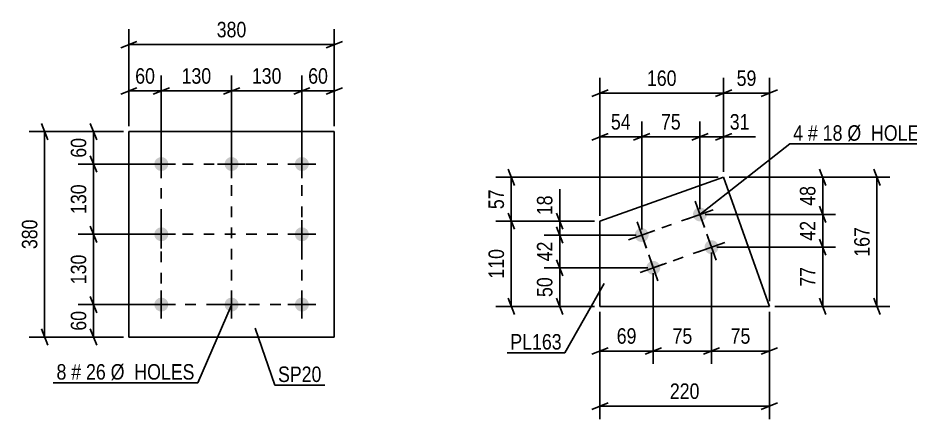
# Model space of a CAD drawing. Header units: millimetres. Extents: x 0 to 1189, y 0 to 841.
# Drawn here: x 112 to 277.1, y 238.4 to 312.6 of the extents above; entities that cross this region are included whole.
import ezdxf

# ---------------------------------------------------------------- set-up
doc = ezdxf.new("R2010")
doc.units = ezdxf.units.MM
doc.linetypes.add('DXK_LINE_DOT2', pattern=[3.9198, 1.9599, -1.9599])
doc.styles.add('Arial Narrow', font='ARIALN.TTF', dxfattribs={"height": 0.2})

# ---------------------------------------------------------------- blocks, each defined once
blk = doc.blocks.new('Part-203723932-7035 - 7029')
at = {"color": 2, "linetype": 'Continuous'}
for p, q in [((132.56, 291.57), (132.56, 253.57)), ((132.56, 291.57), (170.56, 291.57)), ((170.56, 291.57), (170.56, 253.57)), ((132.56, 253.57), (170.56, 253.57))]:
    blk.add_line(p, q, dxfattribs=at)
blk = doc.blocks.new('Bolt-203723932-7040 - 7029')
at = {"linetype": 'Continuous'}
for points in [[(138.56, 286.87, -1), (138.56, 284.27, -1)], [(151.56, 286.87, -1), (151.56, 284.27, -1)], [(164.56, 286.87, -1), (164.56, 284.27, -1)], [(138.56, 273.87, -1), (138.56, 271.27, -1)], [(164.56, 273.87, -1), (164.56, 271.27, -1)], [(138.56, 260.87, -1), (138.56, 258.27, -1)], [(151.56, 260.87, -1), (151.56, 258.27, -1)], [(164.56, 260.87, -1), (164.56, 258.27, -1)]]:
    blk.add_hatch(color=1, dxfattribs=at).paths.add_polyline_path(points)
at = {"color": 1, "linetype": 'Continuous'}
for p, q in [((138.56, 288.17), (138.56, 282.97)), ((151.56, 288.17), (151.56, 282.97)), ((164.56, 288.17), (164.56, 282.97)), ((135.96, 285.57), (141.16, 285.57)), ((148.96, 285.57), (154.16, 285.57)), ((161.96, 285.57), (167.16, 285.57)), ((138.56, 275.17), (138.56, 269.97)), ((164.56, 275.17), (164.56, 269.97)), ((135.96, 272.57), (141.16, 272.57)), ((161.96, 272.57), (167.16, 272.57)), ((138.56, 262.17), (138.56, 256.97)), ((151.56, 262.17), (151.56, 256.97)), ((164.56, 262.17), (164.56, 256.97)), ((135.96, 259.57), (141.16, 259.57)), ((148.96, 259.57), (154.16, 259.57)), ((161.96, 259.57), (167.16, 259.57))]:
    blk.add_line(p, q, dxfattribs=at)
blk = doc.blocks.new('Part-203723932-7671 - 7665')
at = {"color": 2, "linetype": 'Continuous'}
for p, q in [((242.59, 283.11), (219.7, 274.99)), ((251.06, 259.23), (242.59, 283.11)), ((219.7, 259.23), (219.7, 274.99)), ((251.06, 259.23), (219.7, 259.23))]:
    blk.add_line(p, q, dxfattribs=at)
blk = doc.blocks.new('Bolt-203723932-7676 - 7665')
at = {"linetype": 'Continuous'}
for points in [[(239.42, 276.68, -1), (236.99, 275.82, -1)], [(228.64, 272.86, -1), (226.22, 272, -1)], [(241.56, 270.62, -1), (239.14, 269.76, -1)], [(230.79, 266.8, -1), (228.37, 265.94, -1)]]:
    blk.add_hatch(color=1, dxfattribs=at).paths.add_polyline_path(points)
at = {"color": 1, "linetype": 'Continuous'}
for p, q in [((237.34, 278.67), (239.06, 273.82)), ((235.78, 275.39), (240.63, 277.11)), ((226.57, 274.85), (228.29, 270)), ((225.01, 271.57), (229.86, 273.29)), ((239.49, 272.61), (241.21, 267.76)), ((237.93, 269.33), (242.78, 271.05)), ((228.72, 268.79), (230.44, 263.94)), ((227.16, 265.51), (232.01, 267.23))]:
    blk.add_line(p, q, dxfattribs=at)
blk = doc.blocks.new('Rectangle-203723932-7127 - 7029')
at = {"color": 1, "linetype": 'DXK_LINE_DOT2'}
blk.add_lwpolyline([(138.56, 285.57), (164.56, 285.57), (164.56, 259.57), (138.56, 259.57), (138.56, 285.57)], close=True, dxfattribs=at)
blk = doc.blocks.new('Line-203723932-7842 - 7665')
at = {"color": 1, "linetype": 'DXK_LINE_DOT2'}
blk.add_line((227.43, 272.43), (238.2, 276.25), dxfattribs=at)
blk = doc.blocks.new('Line-203723932-7113 - 7029')
at = {"color": 1, "linetype": 'DXK_LINE_DOT2'}
blk.add_line((151.56, 285.57), (151.56, 259.57), dxfattribs=at)
blk = doc.blocks.new('Line-203723932-7835 - 7665')
at = {"color": 1, "linetype": 'DXK_LINE_DOT2'}
blk.add_line((240.35, 270.19), (238.2, 276.25), dxfattribs=at)
blk = doc.blocks.new('Line-203723932-7120 - 7029')
at = {"color": 1, "linetype": 'DXK_LINE_DOT2'}
blk.add_line((138.56, 272.57), (164.56, 272.57), dxfattribs=at)
blk = doc.blocks.new('Line-203723932-7828 - 7665')
at = {"color": 1, "linetype": 'DXK_LINE_DOT2'}
blk.add_line((229.58, 266.37), (240.35, 270.19), dxfattribs=at)
blk = doc.blocks.new('Line-203723932-7821 - 7665')
at = {"color": 1, "linetype": 'DXK_LINE_DOT2'}
blk.add_line((229.58, 266.37), (227.43, 272.43), dxfattribs=at)
blk = doc.blocks.new('StraightDimension-203723932-7103 - 7029')
at = {"color": 7, "linetype": 'Continuous'}
for p, q in [((132.56, 292.57), (132.56, 310.51)), ((170.56, 292.57), (170.56, 310.51)), ((134.06, 308.26), (131.06, 307.06)), ((132.56, 307.66), (170.56, 307.66)), ((169.06, 307.06), (172.06, 308.26))]:
    blk.add_line(p, q, dxfattribs=at)
at = {"color": 0}
blk.add_wipeout([(154.9, 308.41), (154.9, 312.61), (148.21, 312.61), (148.21, 308.41)], dxfattribs=at)
at = {"color": 3, "style": 'Arial Narrow'}
blk.add_text('380', height=2.863, dxfattribs=at).set_placement((148.81, 309.01))
blk = doc.blocks.new('StraightDimension-203723932-46085 - 7029')
at = {"color": 7, "linetype": 'Continuous'}
for p, q in [((126.62, 271.07), (125.42, 274.07)), ((137.56, 272.57), (123.17, 272.57)), ((126.02, 259.57), (126.02, 272.57)), ((125.42, 261.07), (126.62, 258.07)), ((137.56, 259.57), (123.17, 259.57))]:
    blk.add_line(p, q, dxfattribs=at)
at = {"color": 0}
blk.add_wipeout([(125.27, 269.41), (121.07, 269.41), (121.07, 262.73), (125.27, 262.73)], dxfattribs=at)
at = {"color": 3, "style": 'Arial Narrow'}
blk.add_text('130', height=2.863, rotation=90.0002, dxfattribs=at).set_placement((124.67, 263.33))
blk = doc.blocks.new('StraightDimension-203723932-7056 - 7029')
at = {"color": 7, "linetype": 'Continuous'}
for p, q in [((125.42, 293.07), (126.62, 290.07)), ((131.56, 291.57), (123.17, 291.57)), ((126.02, 285.57), (126.02, 291.57)), ((126.62, 284.07), (125.42, 287.07)), ((137.56, 285.57), (123.17, 285.57))]:
    blk.add_line(p, q, dxfattribs=at)
at = {"color": 0}
blk.add_wipeout([(125.27, 291), (121.07, 291), (121.07, 286.14), (125.27, 286.14)], dxfattribs=at)
at = {"color": 3, "style": 'Arial Narrow'}
blk.add_text('60', height=2.863, rotation=90.0002, dxfattribs=at).set_placement((124.67, 286.74))
blk = doc.blocks.new('StraightDimension-203723932-7046 - 7029')
at = {"color": 7, "linetype": 'Continuous'}
for p, q in [((125.42, 261.07), (126.62, 258.07)), ((137.56, 259.57), (123.17, 259.57)), ((126.02, 253.57), (126.02, 259.57)), ((126.62, 252.07), (125.42, 255.07)), ((131.56, 253.57), (123.17, 253.57))]:
    blk.add_line(p, q, dxfattribs=at)
at = {"color": 0}
blk.add_wipeout([(125.27, 259), (121.07, 259), (121.07, 254.14), (125.27, 254.14)], dxfattribs=at)
at = {"color": 3, "style": 'Arial Narrow'}
blk.add_text('60', height=2.863, rotation=90.0002, dxfattribs=at).set_placement((124.67, 254.74))
blk = doc.blocks.new('StraightDimension-203723932-7067 - 7029')
at = {"color": 7, "linetype": 'Continuous'}
for p, q in [((117.57, 290.07), (116.37, 293.07)), ((131.56, 291.57), (114.12, 291.57)), ((116.97, 253.57), (116.97, 291.57)), ((116.37, 255.07), (117.57, 252.07)), ((131.56, 253.57), (114.12, 253.57))]:
    blk.add_line(p, q, dxfattribs=at)
at = {"color": 0}
blk.add_wipeout([(116.22, 275.91), (112.02, 275.91), (112.02, 269.23), (116.22, 269.23)], dxfattribs=at)
at = {"color": 3, "style": 'Arial Narrow'}
blk.add_text('380', height=2.863, rotation=90.0002, dxfattribs=at).set_placement((115.62, 269.83))
blk = doc.blocks.new('StraightDimension-203723932-7082 - 7029')
at = {"color": 7, "linetype": 'Continuous'}
for p, q in [((132.56, 292.57), (132.56, 301.93)), ((138.56, 286.57), (138.56, 301.93)), ((131.06, 298.48), (134.06, 299.68)), ((132.56, 299.08), (138.56, 299.08)), ((140.06, 299.68), (137.06, 298.48))]:
    blk.add_line(p, q, dxfattribs=at)
at = {"color": 0}
blk.add_wipeout([(137.99, 299.83), (137.99, 304.03), (133.13, 304.03), (133.13, 299.83)], dxfattribs=at)
at = {"color": 3, "style": 'Arial Narrow'}
blk.add_text('60', height=2.863, dxfattribs=at).set_placement((133.73, 300.43))
blk = doc.blocks.new('StraightDimension-203723932-7092 - 7029')
at = {"color": 7, "linetype": 'Continuous'}
for p, q in [((164.56, 286.57), (164.56, 301.93)), ((170.56, 292.57), (170.56, 301.93)), ((163.06, 298.48), (166.06, 299.68)), ((164.56, 299.08), (170.56, 299.08)), ((172.06, 299.68), (169.06, 298.48))]:
    blk.add_line(p, q, dxfattribs=at)
at = {"color": 0}
blk.add_wipeout([(169.99, 299.83), (169.99, 304.03), (165.13, 304.03), (165.13, 299.83)], dxfattribs=at)
at = {"color": 3, "style": 'Arial Narrow'}
blk.add_text('60', height=2.863, dxfattribs=at).set_placement((165.73, 300.43))
blk = doc.blocks.new('StraightDimension-203723932-46087 - 7029')
at = {"color": 7, "linetype": 'Continuous'}
for p, q in [((126.62, 284.07), (125.42, 287.07)), ((137.56, 285.57), (123.17, 285.57)), ((126.02, 272.57), (126.02, 285.57)), ((125.42, 274.07), (126.62, 271.07)), ((137.56, 272.57), (123.17, 272.57))]:
    blk.add_line(p, q, dxfattribs=at)
at = {"color": 0}
blk.add_wipeout([(125.27, 282.41), (121.07, 282.41), (121.07, 275.73), (125.27, 275.73)], dxfattribs=at)
at = {"color": 3, "style": 'Arial Narrow'}
blk.add_text('130', height=2.863, rotation=90.0002, dxfattribs=at).set_placement((124.67, 276.33))
blk = doc.blocks.new('StraightDimension-203723932-46107 - 7029')
at = {"color": 7, "linetype": 'Continuous'}
for p, q in [((138.56, 286.57), (138.56, 301.93)), ((151.56, 286.57), (151.56, 301.93)), ((140.06, 299.68), (137.06, 298.48)), ((138.56, 299.08), (151.56, 299.08)), ((150.06, 298.48), (153.06, 299.68))]:
    blk.add_line(p, q, dxfattribs=at)
at = {"color": 0}
blk.add_wipeout([(148.4, 299.83), (148.4, 304.03), (141.71, 304.03), (141.71, 299.83)], dxfattribs=at)
at = {"color": 3, "style": 'Arial Narrow'}
blk.add_text('130', height=2.863, dxfattribs=at).set_placement((142.31, 300.43))
blk = doc.blocks.new('StraightDimension-203723932-46109 - 7029')
at = {"color": 7, "linetype": 'Continuous'}
for p, q in [((151.56, 286.57), (151.56, 301.93)), ((164.56, 286.57), (164.56, 301.93)), ((153.06, 299.68), (150.06, 298.48)), ((151.56, 299.08), (164.56, 299.08)), ((163.06, 298.48), (166.06, 299.68))]:
    blk.add_line(p, q, dxfattribs=at)
at = {"color": 0}
blk.add_wipeout([(161.4, 299.83), (161.4, 304.03), (154.71, 304.03), (154.71, 299.83)], dxfattribs=at)
at = {"color": 3, "style": 'Arial Narrow'}
blk.add_text('130', height=2.863, dxfattribs=at).set_placement((155.31, 300.43))
blk = doc.blocks.new('StraightDimension-203723932-7730 - 7665')
at = {"color": 7, "linetype": 'Continuous'}
for p, q in [((271.55, 281.61), (270.35, 284.61)), ((243.59, 283.11), (273.35, 283.11)), ((270.95, 259.23), (270.95, 283.11)), ((252.06, 259.23), (273.35, 259.23)), ((270.35, 260.73), (271.55, 257.73))]:
    blk.add_line(p, q, dxfattribs=at)
at = {"color": 0}
blk.add_wipeout([(270.2, 274.51), (266, 274.51), (266, 267.83), (270.2, 267.83)], dxfattribs=at)
at = {"color": 3, "style": 'Arial Narrow'}
blk.add_text('167', height=2.863, rotation=90.0002, dxfattribs=at).set_placement((269.6, 268.43))
blk = doc.blocks.new('StraightDimension-203723932-7757 - 7665')
at = {"color": 7, "linetype": 'Continuous'}
for p, q in [((219.7, 275.99), (219.7, 301.52)), ((242.59, 284.11), (242.59, 301.52)), ((221.2, 299.27), (218.2, 298.07)), ((241.09, 298.07), (244.09, 299.27)), ((219.7, 298.67), (242.59, 298.67))]:
    blk.add_line(p, q, dxfattribs=at)
at = {"color": 0}
blk.add_wipeout([(234.49, 299.42), (234.49, 303.62), (227.8, 303.62), (227.8, 299.42)], dxfattribs=at)
at = {"color": 3, "style": 'Arial Narrow'}
blk.add_text('160', height=2.863, dxfattribs=at).set_placement((228.4, 300.02))
blk = doc.blocks.new('StraightDimension-203723932-7678 - 7665')
at = {"color": 7, "linetype": 'Continuous'}
for p, q in [((238.2, 277.25), (238.2, 293.44)), ((242.59, 284.11), (242.59, 293.44)), ((236.7, 289.99), (239.7, 291.19)), ((238.2, 290.59), (242.59, 290.59)), ((244.09, 291.19), (241.09, 289.99))]:
    blk.add_line(p, q, dxfattribs=at)
at = {"color": 0}
blk.add_wipeout([(247.97, 291.34), (247.97, 295.54), (243.12, 295.54), (243.12, 291.34)], dxfattribs=at)
at = {"color": 7, "linetype": 'Continuous'}
blk.add_line((242.59, 290.59), (248.5, 290.59), dxfattribs=at)
blk.add_line((242.59, 290.59), (248.5, 290.59), dxfattribs=at)
at = {"color": 3, "style": 'Arial Narrow'}
blk.add_text('31', height=2.863, dxfattribs=at).set_placement((243.72, 291.94))
blk = doc.blocks.new('StraightDimension-203723932-7752 - 7665')
at = {"color": 7, "linetype": 'Continuous'}
for p, q in [((219.7, 258.23), (219.7, 238.37)), ((251.06, 258.23), (251.06, 238.37)), ((221.2, 241.37), (218.2, 240.17)), ((249.56, 240.17), (252.56, 241.37)), ((219.7, 240.77), (251.06, 240.77))]:
    blk.add_line(p, q, dxfattribs=at)
at = {"color": 0}
blk.add_wipeout([(238.72, 241.52), (238.72, 245.72), (232.04, 245.72), (232.04, 241.52)], dxfattribs=at)
at = {"color": 3, "style": 'Arial Narrow'}
blk.add_text('220', height=2.863, dxfattribs=at).set_placement((232.64, 242.12))
blk = doc.blocks.new('StraightDimension-203723932-7688 - 7665')
at = {"color": 7, "linetype": 'Continuous'}
for p, q in [((227.43, 273.43), (227.43, 293.44)), ((238.2, 277.25), (238.2, 293.44)), ((225.93, 289.99), (228.93, 291.19)), ((227.43, 290.59), (238.2, 290.59)), ((239.7, 291.19), (236.7, 289.99))]:
    blk.add_line(p, q, dxfattribs=at)
at = {"color": 0}
blk.add_wipeout([(235.25, 291.34), (235.25, 295.54), (230.39, 295.54), (230.39, 291.34)], dxfattribs=at)
at = {"color": 3, "style": 'Arial Narrow'}
blk.add_text('75', height=2.863, dxfattribs=at).set_placement((230.99, 291.94))
blk = doc.blocks.new('StraightDimension-203723932-7698 - 7665')
at = {"color": 7, "linetype": 'Continuous'}
for p, q in [((219.7, 275.99), (219.7, 293.44)), ((227.43, 273.43), (227.43, 293.44)), ((218.2, 289.99), (221.2, 291.19)), ((219.7, 290.59), (227.43, 290.59)), ((228.93, 291.19), (225.93, 289.99))]:
    blk.add_line(p, q, dxfattribs=at)
at = {"color": 0}
blk.add_wipeout([(226, 291.34), (226, 295.54), (221.14, 295.54), (221.14, 291.34)], dxfattribs=at)
at = {"color": 3, "style": 'Arial Narrow'}
blk.add_text('54', height=2.863, dxfattribs=at).set_placement((221.74, 291.94))
blk = doc.blocks.new('StraightDimension-203723932-7709 - 7665')
at = {"color": 7, "linetype": 'Continuous'}
for p, q in [((240.35, 269.19), (240.35, 248.58)), ((251.06, 258.23), (251.06, 248.58)), ((238.85, 250.38), (241.85, 251.58)), ((240.35, 250.98), (251.06, 250.98)), ((252.56, 251.58), (249.56, 250.38))]:
    blk.add_line(p, q, dxfattribs=at)
at = {"color": 0}
blk.add_wipeout([(248.14, 251.73), (248.14, 255.93), (243.28, 255.93), (243.28, 251.73)], dxfattribs=at)
at = {"color": 3, "style": 'Arial Narrow'}
blk.add_text('75', height=2.863, dxfattribs=at).set_placement((243.88, 252.33))
blk = doc.blocks.new('StraightDimension-203723932-7715 - 7665')
at = {"color": 7, "linetype": 'Continuous'}
for p, q in [((240.35, 269.19), (240.35, 248.58)), ((229.58, 265.37), (229.58, 248.58)), ((228.08, 250.38), (231.08, 251.58)), ((229.58, 250.98), (240.35, 250.98)), ((241.85, 251.58), (238.85, 250.38))]:
    blk.add_line(p, q, dxfattribs=at)
at = {"color": 0}
blk.add_wipeout([(237.4, 251.73), (237.4, 255.93), (232.54, 255.93), (232.54, 251.73)], dxfattribs=at)
at = {"color": 3, "style": 'Arial Narrow'}
blk.add_text('75', height=2.863, dxfattribs=at).set_placement((233.14, 252.33))
blk = doc.blocks.new('StraightDimension-203723932-7723 - 7665')
at = {"color": 7, "linetype": 'Continuous'}
for p, q in [((229.58, 265.37), (229.58, 248.58)), ((219.7, 258.23), (219.7, 248.58)), ((218.2, 250.38), (221.2, 251.58)), ((219.7, 250.98), (229.58, 250.98)), ((231.08, 251.58), (228.08, 250.38))]:
    blk.add_line(p, q, dxfattribs=at)
at = {"color": 0}
blk.add_wipeout([(227.07, 251.73), (227.07, 255.93), (222.21, 255.93), (222.21, 251.73)], dxfattribs=at)
at = {"color": 3, "style": 'Arial Narrow'}
blk.add_text('69', height=2.863, dxfattribs=at).set_placement((222.81, 252.33))
blk = doc.blocks.new('StraightDimension-203723932-7737 - 7665')
at = {"color": 7, "linetype": 'Continuous'}
for p, q in [((203.9, 273.49), (202.7, 276.49)), ((218.7, 274.99), (200.45, 274.99)), ((203.3, 259.23), (203.3, 274.99)), ((218.7, 259.23), (200.45, 259.23)), ((202.7, 260.73), (203.9, 257.73))]:
    blk.add_line(p, q, dxfattribs=at)
at = {"color": 0}
blk.add_wipeout([(202.55, 270.45), (198.35, 270.45), (198.35, 263.77), (202.55, 263.77)], dxfattribs=at)
at = {"color": 3, "style": 'Arial Narrow'}
blk.add_text('110', height=2.863, rotation=90.0002, dxfattribs=at).set_placement((201.95, 264.37))
blk = doc.blocks.new('StraightDimension-203723932-7743 - 7665')
at = {"color": 7, "linetype": 'Continuous'}
for p, q in [((202.7, 284.61), (203.9, 281.61)), ((241.59, 283.11), (200.45, 283.11)), ((203.3, 274.99), (203.3, 283.11)), ((203.9, 273.49), (202.7, 276.49)), ((218.7, 274.99), (200.45, 274.99))]:
    blk.add_line(p, q, dxfattribs=at)
at = {"color": 0}
blk.add_wipeout([(202.55, 281.48), (198.35, 281.48), (198.35, 276.62), (202.55, 276.62)], dxfattribs=at)
at = {"color": 3, "style": 'Arial Narrow'}
blk.add_text('57', height=2.863, rotation=90.0002, dxfattribs=at).set_placement((201.95, 277.22))
blk = doc.blocks.new('StraightDimension-203723932-7767 - 7665')
at = {"color": 7, "linetype": 'Continuous'}
for p, q in [((242.59, 284.11), (242.59, 301.52)), ((251.06, 260.23), (251.06, 301.52)), ((241.09, 298.07), (244.09, 299.27)), ((252.56, 299.27), (249.56, 298.07)), ((242.59, 298.67), (251.06, 298.67))]:
    blk.add_line(p, q, dxfattribs=at)
at = {"color": 0}
blk.add_wipeout([(249.25, 299.42), (249.25, 303.62), (244.4, 303.62), (244.4, 299.42)], dxfattribs=at)
at = {"color": 3, "style": 'Arial Narrow'}
blk.add_text('59', height=2.863, dxfattribs=at).set_placement((245, 300.02))
blk = doc.blocks.new('StraightDimension-203723932-7776 - 7665')
at = {"color": 7, "linetype": 'Continuous'}
for p, q in [((260.31, 284.61), (261.51, 281.61)), ((243.59, 283.11), (263.31, 283.11)), ((260.91, 276.25), (260.91, 283.11)), ((261.51, 274.75), (260.31, 277.75)), ((239.2, 276.25), (263.31, 276.25))]:
    blk.add_line(p, q, dxfattribs=at)
at = {"color": 0}
blk.add_wipeout([(260.16, 282.11), (255.96, 282.11), (255.96, 277.25), (260.16, 277.25)], dxfattribs=at)
at = {"color": 3, "style": 'Arial Narrow'}
blk.add_text('48', height=2.863, rotation=90.0002, dxfattribs=at).set_placement((259.56, 277.85))
blk = doc.blocks.new('StraightDimension-203723932-7784 - 7665')
at = {"color": 7, "linetype": 'Continuous'}
for p, q in [((260.31, 277.75), (261.51, 274.75)), ((239.2, 276.25), (263.31, 276.25)), ((260.91, 270.19), (260.91, 276.25)), ((261.51, 268.69), (260.31, 271.69)), ((241.35, 270.19), (263.31, 270.19))]:
    blk.add_line(p, q, dxfattribs=at)
at = {"color": 0}
blk.add_wipeout([(260.16, 275.65), (255.96, 275.65), (255.96, 270.79), (260.16, 270.79)], dxfattribs=at)
at = {"color": 3, "style": 'Arial Narrow'}
blk.add_text('42', height=2.863, rotation=90.0002, dxfattribs=at).set_placement((259.56, 271.39))
blk = doc.blocks.new('StraightDimension-203723932-7792 - 7665')
at = {"color": 7, "linetype": 'Continuous'}
for p, q in [((260.31, 271.69), (261.51, 268.69)), ((241.35, 270.19), (263.31, 270.19)), ((260.91, 259.23), (260.91, 270.19)), ((252.06, 259.23), (263.31, 259.23)), ((261.51, 257.73), (260.31, 260.73))]:
    blk.add_line(p, q, dxfattribs=at)
at = {"color": 0}
blk.add_wipeout([(260.16, 267.14), (255.96, 267.14), (255.96, 262.28), (260.16, 262.28)], dxfattribs=at)
at = {"color": 3, "style": 'Arial Narrow'}
blk.add_text('77', height=2.863, rotation=90.0002, dxfattribs=at).set_placement((259.56, 262.88))
blk = doc.blocks.new('StraightDimension-203723932-7799 - 7665')
at = {"color": 7, "linetype": 'Continuous'}
for p, q in [((211.66, 267.87), (212.86, 264.87)), ((228.58, 266.37), (209.41, 266.37)), ((212.26, 259.23), (212.26, 266.37)), ((218.7, 259.23), (209.41, 259.23)), ((212.86, 257.73), (211.66, 260.73))]:
    blk.add_line(p, q, dxfattribs=at)
at = {"color": 0}
blk.add_wipeout([(211.51, 265.23), (207.31, 265.23), (207.31, 260.37), (211.51, 260.37)], dxfattribs=at)
at = {"color": 3, "style": 'Arial Narrow'}
blk.add_text('50', height=2.863, rotation=90.0002, dxfattribs=at).set_placement((210.91, 260.97))
blk = doc.blocks.new('StraightDimension-203723932-7805 - 7665')
at = {"color": 7, "linetype": 'Continuous'}
for p, q in [((226.43, 272.43), (209.41, 272.43)), ((211.66, 273.93), (212.86, 270.93)), ((212.26, 266.37), (212.26, 272.43)), ((212.86, 264.87), (211.66, 267.87)), ((228.58, 266.37), (209.41, 266.37))]:
    blk.add_line(p, q, dxfattribs=at)
at = {"color": 0}
blk.add_wipeout([(211.51, 271.82), (207.31, 271.82), (207.31, 266.97), (211.51, 266.97)], dxfattribs=at)
at = {"color": 3, "style": 'Arial Narrow'}
blk.add_text('42', height=2.863, rotation=90.0002, dxfattribs=at).set_placement((210.91, 267.57))
blk = doc.blocks.new('StraightDimension-203723932-7813 - 7665')
at = {"color": 7, "linetype": 'Continuous'}
for p, q in [((211.66, 276.49), (212.86, 273.49)), ((218.7, 274.99), (209.41, 274.99)), ((212.26, 272.43), (212.26, 274.99)), ((226.43, 272.43), (209.41, 272.43)), ((212.86, 270.93), (211.66, 273.93))]:
    blk.add_line(p, q, dxfattribs=at)
at = {"color": 0}
blk.add_wipeout([(211.51, 280.37), (207.31, 280.37), (207.31, 275.51), (211.51, 275.51)], dxfattribs=at)
at = {"color": 7, "linetype": 'Continuous'}
blk.add_line((212.26, 274.99), (212.26, 280.9), dxfattribs=at)
blk.add_line((212.26, 274.99), (212.26, 280.9), dxfattribs=at)
at = {"color": 3, "style": 'Arial Narrow'}
blk.add_text('18', height=2.863, rotation=90.0002, dxfattribs=at).set_placement((210.91, 276.11))
blk = doc.blocks.new('Mark-203723932-7031 - 7029')
at = {"color": 0}
blk.add_wipeout([(168.19, 245.25), (168.19, 248.25), (160.15, 248.25), (160.15, 245.25)], dxfattribs=at)
blk.add_wipeout([(168.19, 245.25), (168.19, 248.25), (160.15, 248.25), (160.15, 245.25)], dxfattribs=at)
at = {"color": 30, "linetype": 'Continuous'}
for p, q in [((155.92, 255.23), (159.55, 244.65)), ((159.55, 244.65), (168.79, 244.65))]:
    blk.add_line(p, q, dxfattribs=at)
at = {"color": 3, "style": 'Arial Narrow'}
blk.add_text('SP20', height=2.863, dxfattribs=at).set_placement((160.15, 245.25))
blk = doc.blocks.new('Mark-203723932-7036 - 7029')
at = {"color": 0}
for points in [[(121, 245.69), (121, 248.69), (119.17, 248.69), (119.17, 245.69)], [(123.73, 245.69), (123.73, 248.69), (121.9, 248.69), (121.9, 245.69)], [(128.29, 245.69), (128.29, 248.69), (124.63, 248.69), (124.63, 245.69)], [(144.71, 245.69), (144.71, 248.69), (129.19, 248.69), (129.19, 245.69)]]:
    blk.add_wipeout(points, dxfattribs=at)
for points in [[(121, 245.69), (121, 248.69), (119.17, 248.69), (119.17, 245.69)], [(123.73, 245.69), (123.73, 248.69), (121.9, 248.69), (121.9, 245.69)], [(128.29, 245.69), (128.29, 248.69), (124.63, 248.69), (124.63, 245.69)], [(144.71, 245.69), (144.71, 248.69), (129.19, 248.69), (129.19, 245.69)]]:
    blk.add_wipeout(points, dxfattribs=at)
at = {"color": 7, "linetype": 'Continuous'}
for p in [(151.51, 259.34), (118.57, 245.09)]:
    blk.add_line(p, (145.31, 245.09), dxfattribs=at)
at = {"color": 3, "style": 'Arial Narrow'}
for s, height, p in [('8', 2.86, (119.17, 245.69)), ('#', 2.86, (121.9, 245.69)), ('26', 2.863, (124.63, 245.69)), ('Ø  HOLES', 2.863, (129.19, 245.69))]:
    blk.add_text(s, height=height, dxfattribs=at).set_placement(p)
blk = doc.blocks.new('Mark-203723932-7667 - 7665')
at = {"color": 0}
blk.add_wipeout([(212.63, 251.25), (212.63, 254.25), (203.13, 254.25), (203.13, 251.25)], dxfattribs=at)
blk.add_wipeout([(212.63, 251.25), (212.63, 254.25), (203.13, 254.25), (203.13, 251.25)], dxfattribs=at)
at = {"color": 30, "linetype": 'Continuous'}
for p in [(220.5, 263.46), (202.53, 250.65)]:
    blk.add_line(p, (213.23, 250.65), dxfattribs=at)
at = {"color": 3, "style": 'Arial Narrow'}
blk.add_text('PL163', height=2.863, dxfattribs=at).set_placement((203.13, 251.25))
blk = doc.blocks.new('Mark-203723932-7672 - 7665')
at = {"color": 0}
for points in [[(257.29, 289.88), (257.29, 292.88), (255.46, 292.88), (255.46, 289.88)], [(260.02, 289.88), (260.02, 292.88), (258.19, 292.88), (258.19, 289.88)], [(264.58, 289.88), (264.58, 292.88), (260.92, 292.88), (260.92, 289.88)], [(281, 289.88), (281, 292.88), (265.48, 292.88), (265.48, 289.88)]]:
    blk.add_wipeout(points, dxfattribs=at)
for points in [[(257.29, 289.88), (257.29, 292.88), (255.46, 292.88), (255.46, 289.88)], [(260.02, 289.88), (260.02, 292.88), (258.19, 292.88), (258.19, 289.88)], [(264.58, 289.88), (264.58, 292.88), (260.92, 292.88), (260.92, 289.88)], [(281, 289.88), (281, 292.88), (265.48, 292.88), (265.48, 289.88)]]:
    blk.add_wipeout(points, dxfattribs=at)
at = {"color": 7, "linetype": 'Continuous'}
for p, q in [((238.2, 276.25), (254.86, 289.28)), ((254.86, 289.28), (281.6, 289.28))]:
    blk.add_line(p, q, dxfattribs=at)
at = {"color": 3, "style": 'Arial Narrow'}
for s, height, p in [('4', 2.86, (255.46, 289.88)), ('#', 2.86, (258.19, 289.88)), ('18', 2.863, (260.92, 289.88)), ('Ø  HOLES', 2.863, (265.48, 289.88))]:
    blk.add_text(s, height=height, dxfattribs=at).set_placement(p)

msp = doc.modelspace()

# ---------------------------------------------------------------- block references
for name in ['StraightDimension-203723932-7103 - 7029', 'Part-203723932-7035 - 7029', 'Bolt-203723932-7040 - 7029', 'Rectangle-203723932-7127 - 7029', 'Line-203723932-7113 - 7029', 'Part-203723932-7671 - 7665', 'Bolt-203723932-7676 - 7665', 'Line-203723932-7842 - 7665', 'Line-203723932-7835 - 7665', 'Line-203723932-7120 - 7029', 'Line-203723932-7821 - 7665', 'Line-203723932-7828 - 7665']:
    msp.add_blockref(name, (0, 0))

# ---------------------------------------------------------------- next in the draw order: block references
for name in ['StraightDimension-203723932-7092 - 7029', 'StraightDimension-203723932-7056 - 7029', 'StraightDimension-203723932-7730 - 7665', 'StraightDimension-203723932-46085 - 7029', 'Mark-203723932-7031 - 7029']:
    msp.add_blockref(name, (0, 0))

# ---------------------------------------------------------------- next in the draw order: block references
for name in ['StraightDimension-203723932-7757 - 7665', 'StraightDimension-203723932-7046 - 7029', 'StraightDimension-203723932-7752 - 7665']:
    msp.add_blockref(name, (0, 0))

# ---------------------------------------------------------------- next in the draw order: block references
for name in ['StraightDimension-203723932-7678 - 7665', 'StraightDimension-203723932-7067 - 7029', 'StraightDimension-203723932-7709 - 7665']:
    msp.add_blockref(name, (0, 0))

# ---------------------------------------------------------------- next in the draw order: block references
for name in ['StraightDimension-203723932-7082 - 7029', 'StraightDimension-203723932-7688 - 7665', 'StraightDimension-203723932-7715 - 7665', 'Mark-203723932-7036 - 7029']:
    msp.add_blockref(name, (0, 0))

# ---------------------------------------------------------------- next in the draw order: block references
for name in ['StraightDimension-203723932-7698 - 7665', 'StraightDimension-203723932-46087 - 7029', 'StraightDimension-203723932-7723 - 7665']:
    msp.add_blockref(name, (0, 0))

# ---------------------------------------------------------------- next in the draw order: block references
for name in ['StraightDimension-203723932-46107 - 7029', 'StraightDimension-203723932-7737 - 7665']:
    msp.add_blockref(name, (0, 0))

# ---------------------------------------------------------------- next in the draw order: block references
for name in ['StraightDimension-203723932-46109 - 7029', 'StraightDimension-203723932-7743 - 7665', 'StraightDimension-203723932-7799 - 7665']:
    msp.add_blockref(name, (0, 0))

# ---------------------------------------------------------------- next in the draw order: block references
for name in ['StraightDimension-203723932-7767 - 7665', 'StraightDimension-203723932-7805 - 7665', 'Mark-203723932-7667 - 7665']:
    msp.add_blockref(name, (0, 0))

# ---------------------------------------------------------------- next in the draw order: block references
for name in ['StraightDimension-203723932-7776 - 7665', 'StraightDimension-203723932-7813 - 7665']:
    msp.add_blockref(name, (0, 0))

# ---------------------------------------------------------------- next in the draw order: block references
msp.add_blockref('StraightDimension-203723932-7784 - 7665', (0, 0))

# ---------------------------------------------------------------- next in the draw order: block references
for name in ['Mark-203723932-7672 - 7665', 'StraightDimension-203723932-7792 - 7665']:
    msp.add_blockref(name, (0, 0))

doc.saveas('drawing.dxf')
